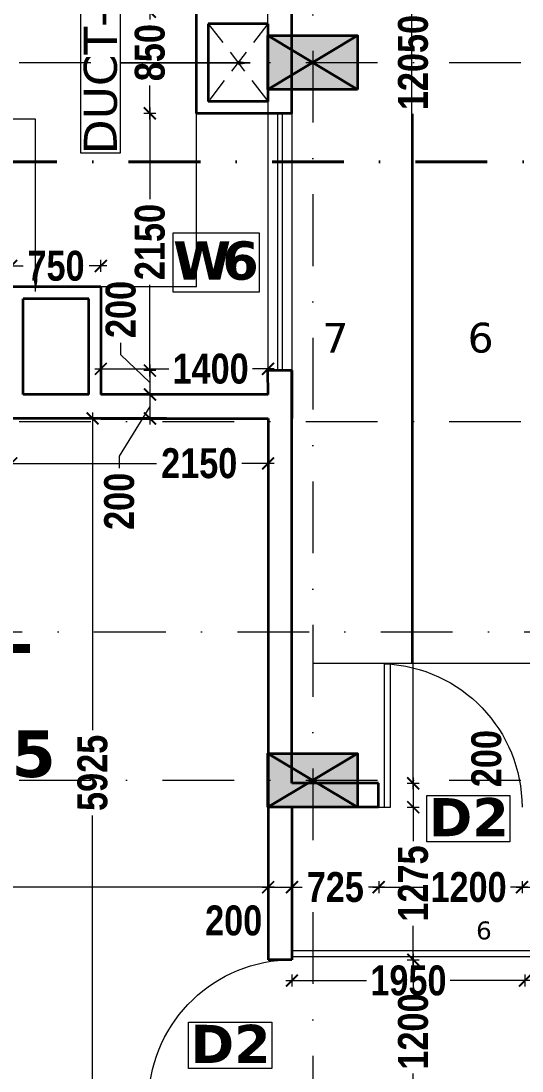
# Model space of a CAD drawing. Header units: millimetres. Extents: x -3092155 to 4513934, y -12317808 to 1850003.
# Drawn here: x -440957 to -436764, y -5699631 to -5690854 of the extents above; entities that cross this region are included whole.
import ezdxf

# ---------------------------------------------------------------- set-up
doc = ezdxf.new("R2010")
doc.units = ezdxf.units.MM
doc.header["$LTSCALE"] = 2
doc.header["$MEASUREMENT"] = 0
doc.header["$PDMODE"] = 34
doc.header["$PDSIZE"] = 500
for name, pattern in [('DASHDOT', [1, 0.5, -0.25, 0, -0.25]), ('DASHED2', [0.375, 0.25, -0.125]), ('HIDDEN', [0.375, 0.25, -0.125])]:
    doc.linetypes.add(name, pattern=pattern)
for name, color, linetype, lineweight, true_color in [('AEROW', 7, 'Continuous', 15, 0x0d0d0d), ('DOT', 7, 'DASHED2', 0, 0x89067c), ('duct text', 7, 'Continuous', 5, 0x30182a)]:
    doc.layers.add(name, color=color, linetype=linetype, lineweight=lineweight, true_color=true_color)
for name, color, linetype, lineweight in [('coloumn', 10, 'Continuous', 35), ('cornice', 12, 'Continuous', 25), ('D DIM', 250, 'Continuous', 9), ('D2', 10, 'Continuous', 5), ('DOOR', 27, 'Continuous', 5), ('DUCT', 37, 'Continuous', 35), ('glass', 5, 'Continuous', 15), ('GRID', 251, 'DASHDOT', 5), ('PROJ', 251, 'HIDDEN', 5), ('RAILING', 47, 'Continuous', 13), ('SILL', 74, 'Continuous', 9), ('Step', 251, 'Continuous', 9), ('TEXT', 7, 'Continuous', 13), ('W2', 162, 'Continuous', 5), ('W6', 162, 'Continuous', 5), ('WAll', 250, 'Continuous', 35)]:
    doc.layers.add(name, color=color, linetype=linetype, lineweight=lineweight)
doc.styles.add('door', font='arial.ttf', dxfattribs={"height": 70})
doc.styles.add('INNER DIM', font='ARIALNB.TTF', dxfattribs={"height": 250})
doc.styles.add('style2', font='verdana.ttf')
doc.dimstyles.new('DOOR', dxfattribs={"dimtxt": 100, "dimasz": 100, "dimexe": 25, "dimexo": 50, "dimgap": 25, "dimtad": 0, "dimtih": 1, "dimtoh": 1, "dimdec": 0, "dimzin": 3, "dimdsep": 46, "dimtxsty": 'door', "dimblk": 'OBLIQUE', "dimcen": 200, "dimclrd": 256, "dimclre": 256, "dimclrt": 256, "dimadec": 0, "dimazin": 0, "dimtfac": 1, "dimtdec": 0, "dimtofl": 0, "dimtmove": 2, "dimatfit": 3, "dimfxl": 300, "dimfxlon": 1, "dimfrac": 1, "dimtolj": 1, "dimtzin": 0, "dimlwd": -1, "dimlwe": -1, "dimarcsym": 0})
doc.dimstyles.new('external final', dxfattribs={"dimscale": 0, "dimtxt": 250, "dimasz": 100, "dimexe": 50, "dimexo": 50, "dimgap": 50, "dimtad": 0, "dimdec": 0, "dimzin": 0, "dimdsep": 46, "dimtxsty": 'INNER DIM', "dimblk": 'ARCHTICK', "dimcen": 100, "dimdle": 50, "dimclrd": 256, "dimclre": 256, "dimclrt": 256, "dimadec": 0, "dimazin": 0, "dimtfac": 1, "dimtdec": 0, "dimtix": 1, "dimtmove": 1, "dimatfit": 3, "dimfxl": 50, "dimfxlon": 1, "dimtolj": 1, "dimtzin": 0, "dimlwd": -1, "dimlwe": -1, "dimarcsym": 1})
doc.dimstyles.new('INNER DIM', dxfattribs={"dimscale": 0, "dimtxt": 250, "dimasz": 100, "dimexe": 50, "dimexo": 50, "dimgap": 50, "dimtad": 0, "dimdec": 0, "dimzin": 0, "dimdsep": 46, "dimtxsty": 'INNER DIM', "dimblk": 'ARCHTICK', "dimcen": 100, "dimdle": 50, "dimclrd": 256, "dimclre": 256, "dimclrt": 256, "dimadec": 0, "dimazin": 0, "dimtfac": 1, "dimtdec": 0, "dimtix": 1, "dimtmove": 2, "dimatfit": 3, "dimfxl": 50, "dimfxlon": 1, "dimtolj": 1, "dimtzin": 0, "dimlwd": -1, "dimlwe": -1, "dimarcsym": 1})

# ---------------------------------------------------------------- blocks, each defined once
blk = doc.blocks.new('A$C378B1DF0')
at = {"layer": 'DOOR', "ltscale": 0.1}
for p, q in [((1100, 0), (1100, 1195.8)), ((1150, 0), (1150, 1199)), ((1200, 0), (1100, 0))]:
    blk.add_line(p, q, dxfattribs=at)
blk.add_arc((1200, 0), 1200, 92.38802, 180, dxfattribs=at)
blk = doc.blocks.new('_ArchTick')
at = {"color": 0, "linetype": 'ByBlock', "const_width": 0.15}
blk.add_lwpolyline([(-0.5, -0.5), (0.5, 0.5)], dxfattribs=at)
blk = doc.blocks.new('*D143')
at = {"layer": 'D DIM', "ltscale": 100, "transparency": 16777216}
for p, q in [((-439877.5, -5691576.2), (-439877.5, -5692343.3)), ((-439827.5, -5691626.2), (-439927.5, -5691626.2)), ((-439877.5, -5693826.2), (-439877.5, -5693059.2)), ((-439827.5, -5693776.2), (-439927.5, -5693776.2))]:
    blk.add_line(p, q, dxfattribs=at)
at = {"layer": 'Defpoints', "color": 0, "lineweight": 50, "ltscale": 100, "transparency": 16777216}
for p in [(-439488.5, -5691626.2), (-439877.5, -5693776.2), (-439488.9, -5693776.2)]:
    blk.add_point(p, dxfattribs=at)
at = {"layer": 'D DIM', "ltscale": 100, "transparency": 16777216, "xscale": 100, "yscale": 100, "zscale": 100}
for p, rotation in [((-439877.5, -5691626.2), 90), ((-439877.5, -5693776.2), 270)]:
    blk.add_blockref('_ArchTick', p, dxfattribs=dict(at, rotation=rotation))
at = {"layer": 'D DIM', "ltscale": 100, "transparency": 16777216, "insert": (-439877.5, -5692701.2), "char_height": 250, "attachment_point": 5, "rotation": 90, "style": 'INNER DIM'}
blk.add_mtext('\\A1;2150', dxfattribs=at)
blk = doc.blocks.new('*D144')
at = {"layer": 'D DIM', "ltscale": 100, "transparency": 16777216}
for p, q in [((-440121.4, -5693643.5), (-440121.4, -5693543.5)), ((-439877.5, -5693876.2), (-440121.4, -5693643.5)), ((-439827.5, -5693776.2), (-439927.5, -5693776.2)), ((-439877.5, -5693726.2), (-439877.5, -5694026.2)), ((-439827.5, -5693976.2), (-439927.5, -5693976.2))]:
    blk.add_line(p, q, dxfattribs=at)
at = {"layer": 'Defpoints', "color": 0, "lineweight": 50, "ltscale": 100, "transparency": 16777216}
for p in [(-439488.9, -5693776.2), (-439877.5, -5693976.2), (-439488.5, -5693976.2)]:
    blk.add_point(p, dxfattribs=at)
at = {"layer": 'D DIM', "ltscale": 100, "transparency": 16777216, "xscale": 100, "yscale": 100, "zscale": 100}
for p, rotation in [((-439877.5, -5693776.2), 90), ((-439877.5, -5693976.2), 270)]:
    blk.add_blockref('_ArchTick', p, dxfattribs=dict(at, rotation=rotation))
at = {"layer": 'D DIM', "ltscale": 100, "transparency": 16777216, "insert": (-440121.4, -5693265.2), "char_height": 250, "attachment_point": 5, "rotation": 90, "style": 'INNER DIM'}
blk.add_mtext('\\A1;200', dxfattribs=at)
blk = doc.blocks.new('*D690')
at = {"layer": 'D DIM', "ltscale": 100, "transparency": 16777216}
for p, q in [((-446239.7, -5698094.7), (-442878.5, -5698094.7)), ((-446189.7, -5698044.7), (-446189.7, -5698144.7)), ((-438838.9, -5698094.7), (-442200.1, -5698094.7)), ((-438888.9, -5698044.7), (-438888.9, -5698144.7))]:
    blk.add_line(p, q, dxfattribs=at)
at = {"layer": 'Defpoints', "color": 0, "lineweight": 50, "ltscale": 100, "transparency": 16777216}
for p in [(-446189.7, -5697901.2), (-438888.9, -5697848.2), (-438888.9, -5698094.7)]:
    blk.add_point(p, dxfattribs=at)
at = {"layer": 'D DIM', "ltscale": 100, "transparency": 16777216, "xscale": 100, "yscale": 100, "zscale": 100, "rotation": 180}
blk.add_blockref('_ArchTick', (-446189.7, -5698094.7), dxfattribs=at)
at = {"layer": 'D DIM', "ltscale": 100, "transparency": 16777216, "xscale": 100, "yscale": 100, "zscale": 100}
blk.add_blockref('_ArchTick', (-438888.9, -5698094.7), dxfattribs=at)
at = {"layer": 'D DIM', "ltscale": 100, "transparency": 16777216, "insert": (-442539.3, -5698094.7), "char_height": 250, "attachment_point": 5, "style": 'INNER DIM'}
blk.add_mtext('\\A1;7301', dxfattribs=at)
blk = doc.blocks.new('*D222')
at = {"layer": 'D DIM', "ltscale": 100, "transparency": 16777216}
for p, q in [((-438938.9, -5698094.7), (-438638.9, -5698094.7)), ((-438888.9, -5698044.7), (-438888.9, -5698144.7)), ((-438688.9, -5698044.7), (-438688.9, -5698144.7))]:
    blk.add_line(p, q, dxfattribs=at)
at = {"layer": 'Defpoints', "color": 0, "lineweight": 50, "ltscale": 100, "transparency": 16777216}
for p in [(-438888.9, -5697848.2), (-438688.9, -5697848.2), (-438688.9, -5698094.7)]:
    blk.add_point(p, dxfattribs=at)
at = {"layer": 'D DIM', "ltscale": 100, "transparency": 16777216, "xscale": 100, "yscale": 100, "zscale": 100, "rotation": 180}
blk.add_blockref('_ArchTick', (-438888.9, -5698094.7), dxfattribs=at)
at = {"layer": 'D DIM', "ltscale": 100, "transparency": 16777216, "xscale": 100, "yscale": 100, "zscale": 100}
blk.add_blockref('_ArchTick', (-438688.9, -5698094.7), dxfattribs=at)
at = {"layer": 'D DIM', "ltscale": 100, "transparency": 16777216, "insert": (-439176.7, -5698373.9), "char_height": 250, "attachment_point": 5, "style": 'INNER DIM'}
blk.add_mtext('\\A1;200', dxfattribs=at)
blk = doc.blocks.new('*D223')
at = {"layer": 'D DIM', "ltscale": 100, "transparency": 16777216}
for p, q in [((-438738.9, -5698094.7), (-438604.7, -5698094.7)), ((-438688.9, -5698044.7), (-438688.9, -5698144.7)), ((-437913.4, -5698094.7), (-438047.6, -5698094.7)), ((-437963.4, -5698044.7), (-437963.4, -5698144.7))]:
    blk.add_line(p, q, dxfattribs=at)
at = {"layer": 'Defpoints', "color": 0, "lineweight": 50, "ltscale": 100, "transparency": 16777216}
for p in [(-437963.4, -5697426.2), (-438688.9, -5697848.2), (-437963.4, -5698094.7)]:
    blk.add_point(p, dxfattribs=at)
at = {"layer": 'D DIM', "ltscale": 100, "transparency": 16777216, "xscale": 100, "yscale": 100, "zscale": 100, "rotation": 180}
blk.add_blockref('_ArchTick', (-438688.9, -5698094.7), dxfattribs=at)
at = {"layer": 'D DIM', "ltscale": 100, "transparency": 16777216, "xscale": 100, "yscale": 100, "zscale": 100}
blk.add_blockref('_ArchTick', (-437963.4, -5698094.7), dxfattribs=at)
at = {"layer": 'D DIM', "ltscale": 100, "transparency": 16777216, "insert": (-438326.1, -5698094.7), "char_height": 250, "attachment_point": 5, "style": 'INNER DIM'}
blk.add_mtext('\\A1;725', dxfattribs=at)
blk = doc.blocks.new('*D691')
at = {"layer": 'D DIM', "ltscale": 100, "transparency": 16777216}
for p, q in [((-438013.4, -5698094.7), (-437561.4, -5698094.7)), ((-437963.4, -5698044.7), (-437963.4, -5698144.7)), ((-436713.8, -5698094.7), (-436861, -5698094.7)), ((-436763.8, -5698044.7), (-436763.8, -5698144.7))]:
    blk.add_line(p, q, dxfattribs=at)
at = {"layer": 'Defpoints', "color": 0, "lineweight": 50, "ltscale": 100, "transparency": 16777216}
for p in [(-436763.8, -5697226.2), (-437963.4, -5697426.2), (-436763.8, -5698094.7)]:
    blk.add_point(p, dxfattribs=at)
at = {"layer": 'D DIM', "ltscale": 100, "transparency": 16777216, "xscale": 100, "yscale": 100, "zscale": 100, "rotation": 180}
blk.add_blockref('_ArchTick', (-437963.4, -5698094.7), dxfattribs=at)
at = {"layer": 'D DIM', "ltscale": 100, "transparency": 16777216, "xscale": 100, "yscale": 100, "zscale": 100}
blk.add_blockref('_ArchTick', (-436763.8, -5698094.7), dxfattribs=at)
at = {"layer": 'D DIM', "ltscale": 100, "transparency": 16777216, "insert": (-437211.2, -5698094.7), "char_height": 250, "attachment_point": 5, "style": 'INNER DIM'}
blk.add_mtext('\\A1;1200', dxfattribs=at)
blk = doc.blocks.new('*D692')
at = {"layer": 'D DIM', "ltscale": 100, "transparency": 16777216}
for p, q in [((-436813.8, -5698094.7), (-431600.5, -5698094.7)), ((-436763.8, -5698044.7), (-436763.8, -5698144.7)), ((-425520.1, -5698094.7), (-430733.4, -5698094.7)), ((-425570.1, -5698044.7), (-425570.1, -5698144.7))]:
    blk.add_line(p, q, dxfattribs=at)
at = {"layer": 'Defpoints', "color": 0, "lineweight": 50, "ltscale": 100, "transparency": 16777216}
for p in [(-436763.8, -5697226.2), (-425570.1, -5697426.2), (-425570.1, -5698094.7)]:
    blk.add_point(p, dxfattribs=at)
at = {"layer": 'D DIM', "ltscale": 100, "transparency": 16777216, "xscale": 100, "yscale": 100, "zscale": 100, "rotation": 180}
blk.add_blockref('_ArchTick', (-436763.8, -5698094.7), dxfattribs=at)
at = {"layer": 'D DIM', "ltscale": 100, "transparency": 16777216, "xscale": 100, "yscale": 100, "zscale": 100}
blk.add_blockref('_ArchTick', (-425570.1, -5698094.7), dxfattribs=at)
at = {"layer": 'D DIM', "ltscale": 100, "transparency": 16777216, "insert": (-431167, -5698094.7), "char_height": 250, "attachment_point": 5, "style": 'INNER DIM'}
blk.add_mtext('\\A1;11194', dxfattribs=at)
blk = doc.blocks.new('*D730')
at = {"layer": 'D DIM', "ltscale": 100, "transparency": 16777216}
for p, q in [((-438689.1, 360.6), (-438689.1, 460.6)), ((998.8, 360.6), (998.8, 460.6)), ((1048.8, 410.6), (-438739.1, 410.6))]:
    blk.add_line(p, q, dxfattribs=at)
at = {"layer": 'Defpoints', "color": 0, "lineweight": 50, "ltscale": 100, "transparency": 16777216}
for p in [(-438689.1, 410.6), (998.8, 0), (-438689.1, -5723126.2)]:
    blk.add_point(p, dxfattribs=at)
at = {"layer": 'D DIM', "ltscale": 100, "transparency": 16777216, "xscale": 100, "yscale": 100, "zscale": 100, "rotation": 180}
blk.add_blockref('_ArchTick', (-438689.1, 410.6), dxfattribs=at)
at = {"layer": 'D DIM', "ltscale": 100, "transparency": 16777216, "xscale": 100, "yscale": 100, "zscale": 100}
blk.add_blockref('_ArchTick', (998.8, 410.6), dxfattribs=at)
at = {"layer": 'D DIM', "ltscale": 100, "transparency": 16777216, "insert": (1326.5, 835.2), "char_height": 250, "attachment_point": 5, "style": 'INNER DIM'}
blk.add_mtext('\\A1;439688', dxfattribs=at)
blk = doc.blocks.new('*D748')
at = {"layer": 'D DIM', "ltscale": 100, "transparency": 16777216}
for p, q in [((-437724.8, -5685176.2), (-437624.8, -5685176.2)), ((-437674.8, -5685126.2), (-437674.8, -5690771.4)), ((-437674.8, -5697276.2), (-437674.8, -5691631.1)), ((-437724.8, -5697226.2), (-437624.8, -5697226.2))]:
    blk.add_line(p, q, dxfattribs=at)
at = {"layer": 'Defpoints', "color": 0, "lineweight": 50, "ltscale": 100, "transparency": 16777216}
for p in [(-438139.3, -5685176.2), (-437963.8, -5697226.2), (-437674.8, -5697226.2)]:
    blk.add_point(p, dxfattribs=at)
at = {"layer": 'D DIM', "ltscale": 100, "transparency": 16777216, "xscale": 100, "yscale": 100, "zscale": 100}
for p, rotation in [((-437674.8, -5685176.2), 90), ((-437674.8, -5697226.2), 270)]:
    blk.add_blockref('_ArchTick', p, dxfattribs=dict(at, rotation=rotation))
at = {"layer": 'D DIM', "ltscale": 100, "transparency": 16777216, "insert": (-437674.8, -5691201.2), "char_height": 250, "attachment_point": 5, "rotation": 90, "style": 'INNER DIM'}
blk.add_mtext('\\A1;12050', dxfattribs=at)
blk = doc.blocks.new('*D749')
at = {"layer": 'D DIM', "ltscale": 100, "transparency": 16777216}
for p, q in [((-437674.4, -5697176.2), (-437674.4, -5697476.2)), ((-437724.4, -5697226.2), (-437624.4, -5697226.2)), ((-437724.4, -5697426.2), (-437624.4, -5697426.2))]:
    blk.add_line(p, q, dxfattribs=at)
at = {"layer": 'Defpoints', "color": 0, "lineweight": 50, "ltscale": 100, "transparency": 16777216}
for p in [(-437963.8, -5697226.2), (-437963.4, -5697426.2), (-437674.4, -5697426.2)]:
    blk.add_point(p, dxfattribs=at)
at = {"layer": 'D DIM', "ltscale": 100, "transparency": 16777216, "xscale": 100, "yscale": 100, "zscale": 100}
for p, rotation in [((-437674.4, -5697226.2), 90), ((-437674.4, -5697426.2), 270)]:
    blk.add_blockref('_ArchTick', p, dxfattribs=dict(at, rotation=rotation))
at = {"layer": 'D DIM', "ltscale": 100, "transparency": 16777216, "insert": (-437061.5, -5697019.7), "char_height": 250, "attachment_point": 5, "rotation": 90, "style": 'INNER DIM'}
blk.add_mtext('\\A1;200', dxfattribs=at)
blk = doc.blocks.new('*D280')
at = {"layer": 'D DIM', "ltscale": 100, "transparency": 16777216}
for p, q in [((-437674.4, -5697376.2), (-437674.4, -5697710.9)), ((-437724.4, -5697426.2), (-437624.4, -5697426.2)), ((-437674.4, -5698751.2), (-437674.4, -5698416.6)), ((-437724.4, -5698701.2), (-437624.4, -5698701.2))]:
    blk.add_line(p, q, dxfattribs=at)
at = {"layer": 'Defpoints', "color": 0, "lineweight": 50, "ltscale": 100, "transparency": 16777216}
for p in [(-437963.4, -5697426.2), (-438688.9, -5698701.2), (-437674.4, -5698701.2)]:
    blk.add_point(p, dxfattribs=at)
at = {"layer": 'D DIM', "ltscale": 100, "transparency": 16777216, "xscale": 100, "yscale": 100, "zscale": 100}
for p, rotation in [((-437674.4, -5697426.2), 90), ((-437674.4, -5698701.2), 270)]:
    blk.add_blockref('_ArchTick', p, dxfattribs=dict(at, rotation=rotation))
at = {"layer": 'D DIM', "ltscale": 100, "transparency": 16777216, "insert": (-437674.4, -5698063.7), "char_height": 250, "attachment_point": 5, "rotation": 90, "style": 'INNER DIM'}
blk.add_mtext('\\A1;1275', dxfattribs=at)
blk = doc.blocks.new('*D281')
at = {"layer": 'D DIM', "ltscale": 100, "transparency": 16777216}
for p, q in [((-437724.4, -5698701.2), (-437624.4, -5698701.2)), ((-437674.4, -5698651.2), (-437674.4, -5698951)), ((-437674.4, -5699951.2), (-437674.4, -5699651.5)), ((-437724.4, -5699901.2), (-437624.4, -5699901.2))]:
    blk.add_line(p, q, dxfattribs=at)
at = {"layer": 'Defpoints', "color": 0, "lineweight": 50, "ltscale": 100, "transparency": 16777216}
for p in [(-438688.9, -5698701.2), (-438688.9, -5699901.2), (-437674.4, -5699901.2)]:
    blk.add_point(p, dxfattribs=at)
at = {"layer": 'D DIM', "ltscale": 100, "transparency": 16777216, "xscale": 100, "yscale": 100, "zscale": 100}
for p, rotation in [((-437674.4, -5698701.2), 90), ((-437674.4, -5699901.2), 270)]:
    blk.add_blockref('_ArchTick', p, dxfattribs=dict(at, rotation=rotation))
at = {"layer": 'D DIM', "ltscale": 100, "transparency": 16777216, "insert": (-437674.4, -5699301.2), "char_height": 250, "attachment_point": 5, "rotation": 90, "style": 'INNER DIM'}
blk.add_mtext('\\A1;1200', dxfattribs=at)
blk = doc.blocks.new('*D840')
at = {"layer": 'D DIM', "ltscale": 100, "transparency": 16777216}
for p, q in [((-439877.9, -5690726.2), (-439877.9, -5690842.3)), ((-439827.9, -5690776.2), (-439927.9, -5690776.2)), ((-439877.9, -5691676.2), (-439877.9, -5691394.4)), ((-439827.9, -5691626.2), (-439927.9, -5691626.2))]:
    blk.add_line(p, q, dxfattribs=at)
at = {"layer": 'Defpoints', "color": 0, "lineweight": 50, "ltscale": 100, "transparency": 16777216}
for p in [(-439489.7, -5690776.2), (-439877.9, -5691626.2), (-439489.7, -5691626.2)]:
    blk.add_point(p, dxfattribs=at)
at = {"layer": 'D DIM', "ltscale": 100, "transparency": 16777216, "xscale": 100, "yscale": 100, "zscale": 100}
for p, rotation in [((-439877.9, -5690776.2), 90), ((-439877.9, -5691626.2), 270)]:
    blk.add_blockref('_ArchTick', p, dxfattribs=dict(at, rotation=rotation))
at = {"layer": 'D DIM', "ltscale": 100, "transparency": 16777216, "insert": (-439877.9, -5691118.3), "char_height": 250, "attachment_point": 5, "rotation": 90, "style": 'INNER DIM'}
blk.add_mtext('\\A1;850', dxfattribs=at)
blk = doc.blocks.new('*D476')
at = {"layer": 'D DIM', "ltscale": 100, "transparency": 16777216}
for p, q in [((-438739.3, -5698875.4), (-438064.5, -5698875.4)), ((-438689.3, -5698825.4), (-438689.3, -5698925.4)), ((-436689.3, -5698875.4), (-437364.1, -5698875.4)), ((-436739.3, -5698825.4), (-436739.3, -5698925.4))]:
    blk.add_line(p, q, dxfattribs=at)
at = {"layer": 'Defpoints', "color": 0, "lineweight": 50, "ltscale": 100, "transparency": 16777216}
for p in [(-438689.3, -5698626.2), (-436739.3, -5698626.2), (-436739.3, -5698875.4)]:
    blk.add_point(p, dxfattribs=at)
at = {"layer": 'D DIM', "ltscale": 100, "transparency": 16777216, "xscale": 100, "yscale": 100, "zscale": 100, "rotation": 180}
blk.add_blockref('_ArchTick', (-438689.3, -5698875.4), dxfattribs=at)
at = {"layer": 'D DIM', "ltscale": 100, "transparency": 16777216, "xscale": 100, "yscale": 100, "zscale": 100}
blk.add_blockref('_ArchTick', (-436739.3, -5698875.4), dxfattribs=at)
at = {"layer": 'D DIM', "ltscale": 100, "transparency": 16777216, "insert": (-437714.3, -5698875.4), "char_height": 250, "attachment_point": 5, "style": 'INNER DIM'}
blk.add_mtext('\\A1;1950', dxfattribs=at)
blk = doc.blocks.new('*D571')
at = {"layer": 'D DIM', "ltscale": 100, "transparency": 16777216}
for p, q in [((-440357.5, -5694126.2), (-440357.5, -5696780.9)), ((-440307.5, -5694176.2), (-440407.5, -5694176.2)), ((-440357.5, -5700151.2), (-440357.5, -5697496.5)), ((-440307.5, -5700101.2), (-440407.5, -5700101.2))]:
    blk.add_line(p, q, dxfattribs=at)
at = {"layer": 'Defpoints', "color": 0, "lineweight": 50, "ltscale": 100, "transparency": 16777216}
for p in [(-440357.5, -5694176.2), (-438889.3, -5694176.2), (-438888.9, -5700101.2)]:
    blk.add_point(p, dxfattribs=at)
at = {"layer": 'D DIM', "ltscale": 100, "transparency": 16777216, "xscale": 100, "yscale": 100, "zscale": 100}
for p, rotation in [((-440357.5, -5694176.2), 90), ((-440357.5, -5700101.2), 270)]:
    blk.add_blockref('_ArchTick', p, dxfattribs=dict(at, rotation=rotation))
at = {"layer": 'D DIM', "ltscale": 100, "transparency": 16777216, "insert": (-440357.5, -5697138.7), "char_height": 250, "attachment_point": 5, "rotation": 90, "style": 'INNER DIM'}
blk.add_mtext('\\A1;5925', dxfattribs=at)
blk = doc.blocks.new('*D592')
at = {"layer": 'D DIM', "ltscale": 100, "transparency": 16777216}
for p, q in [((-439827.5, -5693976.2), (-439927.5, -5693976.2)), ((-439877.5, -5693926.2), (-439877.5, -5694226.2)), ((-439877.5, -5694076.2), (-440133.8, -5694490.9)), ((-439827.5, -5694176.2), (-439927.5, -5694176.2)), ((-440133.8, -5694490.9), (-440133.8, -5694590.9))]:
    blk.add_line(p, q, dxfattribs=at)
at = {"layer": 'Defpoints', "color": 0, "lineweight": 50, "ltscale": 100, "transparency": 16777216}
for p in [(-439411.5, -5693976.2), (-439877.5, -5694176.2), (-439411.5, -5694176.2)]:
    blk.add_point(p, dxfattribs=at)
at = {"layer": 'D DIM', "ltscale": 100, "transparency": 16777216, "xscale": 100, "yscale": 100, "zscale": 100}
for p, rotation in [((-439877.5, -5693976.2), 90), ((-439877.5, -5694176.2), 270)]:
    blk.add_blockref('_ArchTick', p, dxfattribs=dict(at, rotation=rotation))
at = {"layer": 'D DIM', "ltscale": 100, "transparency": 16777216, "insert": (-440133.8, -5694869.3), "char_height": 250, "attachment_point": 5, "rotation": 90, "style": 'INNER DIM'}
blk.add_mtext('\\A1;200', dxfattribs=at)
blk = doc.blocks.new('*D593')
at = {"layer": 'D DIM', "ltscale": 100, "transparency": 16777216}
for p, q in [((-440288.4, -5693761.4), (-440288.4, -5693711.4)), ((-438888.9, -5693761.4), (-438888.9, -5693711.4)), ((-440338.4, -5693761.4), (-439720, -5693761.4)), ((-438838.9, -5693761.4), (-439019.6, -5693761.4))]:
    blk.add_line(p, q, dxfattribs=at)
at = {"layer": 'Defpoints', "color": 0, "lineweight": 50, "ltscale": 100, "transparency": 16777216}
for p in [(-440288.4, -5693761.4), (-440288.4, -5693776.2), (-438888.9, -5693776.2)]:
    blk.add_point(p, dxfattribs=at)
at = {"layer": 'D DIM', "ltscale": 100, "transparency": 16777216, "xscale": 100, "yscale": 100, "zscale": 100, "rotation": 180}
blk.add_blockref('_ArchTick', (-440288.4, -5693761.4), dxfattribs=at)
at = {"layer": 'D DIM', "ltscale": 100, "transparency": 16777216, "xscale": 100, "yscale": 100, "zscale": 100}
blk.add_blockref('_ArchTick', (-438888.9, -5693761.4), dxfattribs=at)
at = {"layer": 'D DIM', "ltscale": 100, "transparency": 16777216, "insert": (-439369.8, -5693761.4), "char_height": 250, "attachment_point": 5, "style": 'INNER DIM'}
blk.add_mtext('\\A1;1400', dxfattribs=at)
blk = doc.blocks.new('*D594')
at = {"layer": 'D DIM', "ltscale": 100, "transparency": 16777216}
for p, q in [((-441088.4, -5692901.5), (-440939.3, -5692901.5)), ((-441038.4, -5692951.5), (-441038.4, -5692851.5)), ((-440238.4, -5692901.5), (-440387.5, -5692901.5)), ((-440288.4, -5692951.5), (-440288.4, -5692851.5))]:
    blk.add_line(p, q, dxfattribs=at)
at = {"layer": 'Defpoints', "color": 0, "lineweight": 50, "ltscale": 100, "transparency": 16777216}
for p in [(-441038.4, -5692901.5), (-441038.4, -5693376.2), (-440288.4, -5693376.2)]:
    blk.add_point(p, dxfattribs=at)
at = {"layer": 'D DIM', "ltscale": 100, "transparency": 16777216, "xscale": 100, "yscale": 100, "zscale": 100, "rotation": 180}
blk.add_blockref('_ArchTick', (-441038.4, -5692901.5), dxfattribs=at)
at = {"layer": 'D DIM', "ltscale": 100, "transparency": 16777216, "xscale": 100, "yscale": 100, "zscale": 100}
blk.add_blockref('_ArchTick', (-440288.4, -5692901.5), dxfattribs=at)
at = {"layer": 'D DIM', "ltscale": 100, "transparency": 16777216, "insert": (-440663.4, -5692901.5), "char_height": 250, "attachment_point": 5, "style": 'INNER DIM'}
blk.add_mtext('\\A1;750', dxfattribs=at)
blk = doc.blocks.new('*D599')
at = {"layer": 'D DIM', "ltscale": 100, "transparency": 16777216}
for p, q in [((-441038.4, -5694501.9), (-441038.4, -5694601.9)), ((-438888.9, -5694501.9), (-438888.9, -5694601.9)), ((-441088.4, -5694551.9), (-439823.3, -5694551.9)), ((-438838.9, -5694551.9), (-439107.3, -5694551.9))]:
    blk.add_line(p, q, dxfattribs=at)
at = {"layer": 'Defpoints', "color": 0, "lineweight": 50, "ltscale": 100, "transparency": 16777216}
for p in [(-441038.4, -5694176.2), (-438888.9, -5694176.2), (-438888.9, -5694551.9)]:
    blk.add_point(p, dxfattribs=at)
at = {"layer": 'D DIM', "ltscale": 100, "transparency": 16777216, "xscale": 100, "yscale": 100, "zscale": 100, "rotation": 180}
blk.add_blockref('_ArchTick', (-441038.4, -5694551.9), dxfattribs=at)
at = {"layer": 'D DIM', "ltscale": 100, "transparency": 16777216, "xscale": 100, "yscale": 100, "zscale": 100}
blk.add_blockref('_ArchTick', (-438888.9, -5694551.9), dxfattribs=at)
at = {"layer": 'D DIM', "ltscale": 100, "transparency": 16777216, "insert": (-439465.3, -5694551.9), "char_height": 250, "attachment_point": 5, "style": 'INNER DIM'}
blk.add_mtext('\\A1;2150', dxfattribs=at)
blk = doc.blocks.new('F.F')
at = {"layer": 'coloumn', "ltscale": 100}
for points in [[(-210760.3, -5844756.2), (-210760.3, -5844306.2), (-211510.3, -5844306.2), (-211510.3, -5844756.2)], [(-210760.3, -5850756.2), (-210760.3, -5850306.2), (-211510.3, -5850306.2), (-211510.3, -5850756.2)]]:
    blk.add_hatch(color=256, dxfattribs=at).paths.add_polyline_path(points)
for p, q in [((-211510.3, -5844756.2), (-211510.3, -5844306.2)), ((-211510.3, -5844306.2), (-210760.3, -5844306.2)), ((-210760.3, -5844306.2), (-210760.3, -5844756.2)), ((-210760.3, -5844756.2), (-211510.3, -5844756.2)), ((-211510.3, -5850756.2), (-211510.3, -5850306.2)), ((-211510.3, -5850306.2), (-210760.3, -5850306.2)), ((-210760.3, -5850306.2), (-210760.3, -5850756.2)), ((-210760.3, -5850756.2), (-211510.3, -5850756.2))]:
    blk.add_line(p, q, dxfattribs=at)
for points in [[(-210760.3, -5844756.2), (-211510.3, -5844306.2), (-210760.3, -5844306.2), (-211510.3, -5844756.2)], [(-210760.3, -5850756.2), (-211510.3, -5850306.2), (-210760.3, -5850306.2), (-211510.3, -5850756.2)]]:
    blk.add_lwpolyline(points, dxfattribs=at)
blk = doc.blocks.new('GHYJHJH')
at = {"layer": 'Step', "ltscale": 15000}
for p, q in [((-247804.3, -5650992.1), (-247804.3, -5662016.3)), ((-241804.3, -5662016.3), (-248629.3, -5662016.3))]:
    blk.add_line(p, q, dxfattribs=at)
blk = doc.blocks.new('_Oblique')
at = {"color": 0, "linetype": 'ByBlock', "lineweight": -2}
blk.add_line((-0.5, -0.5), (0.5, 0.5), dxfattribs=at)
blk = doc.blocks.new('uyujnjh')
at = {"layer": 'PROJ', "linetype": 'DASHDOT', "lineweight": 40, "ltscale": 600}
blk.add_line((-186042.2, -5846539.3), (-249741.2, -5846539.3), dxfattribs=at)
blk = doc.blocks.new('6yuj6kit')
at = {"layer": 'duct text', "ltscale": 0.1}
blk.add_lwpolyline([(-151782.1, -5620545.8), (-151782.1, -5619037.4), (-151453, -5619037.4), (-151453, -5620545.8)], close=True, dxfattribs=at)
at = {"layer": 'duct text', "ltscale": 0.1, "insert": (-151617.4, -5619790.2), "char_height": 276.639, "width": 1547.237, "attachment_point": 5, "rotation": 90, "style": 'style2'}
blk.add_mtext('\\pxt11;DUCT-M', dxfattribs=at)
at = {"layer": 'duct text', "ltscale": 0.1}
blk.add_leader([(-150366.8, -5619791.6), (-151453, -5619791.6), (-150366.8, -5619791.6)], dimstyle='DOOR', dxfattribs=at)
blk = doc.blocks.new('5HYHH')
at = {"layer": 'AEROW', "lineweight": 30, "ltscale": 100}
blk.add_leader([(-247812.3, -5686857.8), (-247813.9, -5685417.8), (-248749.5, -5685418.8)], dimstyle='external final', override={"dimscale": 1, "dimfxl": 50}, dxfattribs=at)

msp = doc.modelspace()

# ---------------------------------------------------------------- linework, layer by layer
at = {"layer": 'D2', "ltscale": 0.1}
for points in [[(-437561.2, -5697327), (-436865.4, -5697327), (-436865.4, -5697715.1), (-437561.2, -5697715.1)], [(-439554, -5699222.7), (-438858.2, -5699222.7), (-438858.2, -5699610.8), (-439554, -5699610.8)]]:
    msp.add_lwpolyline(points, close=True, dxfattribs=at)
at = {"layer": 'DOT', "ltscale": 400}
for p, q in [((-438889.7, -5690876.2), (-439389.7, -5691526.2)), ((-439389.7, -5690876.2), (-438889.7, -5691526.2))]:
    msp.add_line(p, q, dxfattribs=at)
at = {"layer": 'DUCT', "ltscale": 100}
for p, q in [((-439489.7, -5690776.2), (-439489.7, -5691626.2)), ((-438689.7, -5691626.2), (-438689.7, -5690776.2)), ((-439389.7, -5690876.2), (-439389.7, -5691526.2)), ((-438889.7, -5690876.2), (-439389.7, -5690876.2)), ((-438889.7, -5690876.2), (-438889.7, -5691526.2)), ((-438889.7, -5691526.2), (-439389.7, -5691526.2)), ((-438889.7, -5691626.2), (-439489.7, -5691626.2)), ((-438689.7, -5691626.2), (-438889.7, -5691626.2)), ((-440288.8, -5693076.2), (-441038.8, -5693076.2)), ((-440288.8, -5693076.2), (-440288.8, -5693976.2)), ((-440388.8, -5693176.2), (-440938.8, -5693176.2)), ((-440938.8, -5693976.2), (-440938.8, -5693176.2)), ((-440388.8, -5693976.2), (-440388.8, -5693176.2)), ((-438689.7, -5693776.2), (-438889.7, -5693776.2)), ((-438689.7, -5693776.2), (-438689.7, -5694176.2)), ((-440388.8, -5693976.2), (-440938.8, -5693976.2)), ((-440388.8, -5693976.2), (-440938.8, -5693976.2)), ((-438889.3, -5693976.2), (-440288.8, -5693976.2)), ((-439738.8, -5694176.2), (-441038.8, -5694176.2)), ((-440288.8, -5694176.2), (-438889.3, -5694176.2))]:
    msp.add_line(p, q, dxfattribs=at)
at = {"layer": 'glass', "ltscale": 100}
for p, q in [((-438809.7, -5691626.2), (-438809.7, -5693776.2)), ((-438769.7, -5691626.2), (-438769.7, -5693776.2))]:
    msp.add_line(p, q, dxfattribs=at)
at = {"layer": 'GRID', "color": 5, "ltscale": 600}
msp.add_line((-438514.7, -5657499.4), (-438514.7, -5742293.2), dxfattribs=at)
at = {"layer": 'GRID', "color": 6, "ltscale": 600}
for p, q in [((-460174.6, -5691201.2), (-367335.1, -5691201.2)), ((-460174.6, -5694201.2), (-367335.1, -5694201.2)), ((-461947.5, -5695958.6), (-365562.7, -5695958.6)), ((-460174.6, -5697201.2), (-367335.1, -5697201.2))]:
    msp.add_line(p, q, dxfattribs=at)
at = {"layer": 'RAILING', "ltscale": 100}
for p, q in [((-434513.8, -5698626.2), (-438689.3, -5698626.2)), ((-434513.8, -5698676.2), (-438689.3, -5698676.2))]:
    msp.add_line(p, q, dxfattribs=at)
at = {"layer": 'SILL', "ltscale": 100}
for p, q in [((-439489.3, -5693076.1), (-439489.3, -5688626.2)), ((-438889.7, -5690976.2), (-438889.7, -5688626.2)), ((-438689.7, -5690976.2), (-438689.7, -5688626.2)), ((-438889.7, -5691426.2), (-438889.7, -5693776.2)), ((-438689.7, -5691426.2), (-438689.7, -5693776.2)), ((-438889.7, -5691626.2), (-438889.7, -5693776.2)), ((-438689.7, -5691726.2), (-438689.7, -5693776.2)), ((-439489.3, -5693076.1), (-445638.9, -5693076.5))]:
    msp.add_line(p, q, dxfattribs=at)
at = {"layer": 'W2', "lineweight": 15, "ltscale": 0.1}
for p, q in [((-439684.5, -5692625.5), (-438963.9, -5692625.5)), ((-439684.5, -5693119.6), (-439684.5, -5692625.5)), ((-438963.9, -5692625.5), (-438963.9, -5693119.6)), ((-438963.9, -5693119.6), (-439684.5, -5693119.6))]:
    msp.add_line(p, q, dxfattribs=at)
at = {"layer": 'WAll', "ltscale": 100}
for p, q in [((-438889.3, -5693976.2), (-438889.7, -5693776.2)), ((-438689.3, -5697226.2), (-438689.3, -5693776.2)), ((-438889.3, -5694176.2), (-438889.3, -5698701.2)), ((-437963.8, -5697226.2), (-438689.3, -5697226.2)), ((-437963.8, -5697426.2), (-437963.8, -5697226.2)), ((-438689.3, -5697426.2), (-438689.3, -5698701.2)), ((-437963.8, -5697426.2), (-438689.3, -5697426.2)), ((-438689.3, -5698701.2), (-438889.3, -5698701.2))]:
    msp.add_line(p, q, dxfattribs=at)

# ---------------------------------------------------------------- block references
at = {"layer": 'coloumn'}
msp.add_blockref('F.F', (-227379.8, 153330), dxfattribs=at)
at = {"layer": 'cornice', "color": 3, "lineweight": 50}
for name, p in [('6yuj6kit', (-288672.7, -71412.7)), ('5HYHH', (-193021.7, -6257.5)), ('uyujnjh', (-198208.9, 154507))]:
    msp.add_blockref(name, p, dxfattribs=at)
at = {"layer": 'D DIM'}
msp.add_blockref('GHYJHJH', (-189885.4, -34209.1), dxfattribs=at)
at = {"layer": 'DOOR', "ltscale": 100, "xscale": -1}
msp.add_blockref('A$C378B1DF0', (-436763.8, -5697426.2), dxfattribs=at)
at = {"layer": 'DOOR', "ltscale": 100, "xscale": -1, "rotation": 90}
msp.add_blockref('A$C378B1DF0', (-438689.3, -5698701.2), dxfattribs=at)

# ---------------------------------------------------------------- texts
at = {"layer": 'D2', "ltscale": 0.1, "char_height": 320, "attachment_point": 5, "style": 'style2'}
for insert in [(-437209.5, -5697509.3), (-439202.3, -5699404.9)]:
    msp.add_mtext('\\pxt11;{\\fVerdana|b1|i0|c0|p34;D2}', dxfattribs=dict(at, insert=insert))
at = {"layer": 'TEXT', "ltscale": 0.1, "attachment_point": 5, "style": 'style2'}
for s, insert, char_height in [('7', (-438325.1, -5693503), 249.2), ('6', (-437110.4, -5693503), 249.2), ('{\\fVerdana|b1|i0|c0|p34;\\H1.1111x;TUTORIAL\\H0.9x; \\P\\H0.66667x;(25 STUDENT )\\H1.5x;\\P\\H1.1111x;7300X5925}', (-442355.6, -5696464.2), 350), ('6', (-437082.7, -5698457.4), 150)]:
    msp.add_mtext(s, dxfattribs=dict(at, insert=insert, char_height=char_height))
at = {"layer": 'W6', "ltscale": 100, "insert": (-439683.3, -5692696.1), "char_height": 320, "width": 715.003, "attachment_point": 1, "style": 'style2'}
msp.add_mtext('{\\fVerdana|b1|i0|c0|p34;\\T0.8;W6}', dxfattribs=at)

# ---------------------------------------------------------------- dimensions: what is measured, and where the dimension line sits
at = {"layer": 'D DIM', "ltscale": 100}
for base, p1, p2, picture, middle in [((-438689.1, 410.6), (998.8, 0), (-438689.1, -5723126.2), '*D730', (1326.5, 835.2)), ((-436763.8, -5698094.7), (-437963.4, -5697426.2), (-436763.8, -5697226.2), '*D691', (-437211.2, -5698094.7)), ((-438688.9, -5698094.7), (-438888.9, -5697848.2), (-438688.9, -5697848.2), '*D222', (-439176.7, -5698373.9))]:
    dim = msp.add_linear_dim(base=base, p1=p1, p2=p2, dimstyle='INNER DIM', override={"dimscale": 1}, dxfattribs=at)
    dim.commit()
    dim.dimension.update_dxf_attribs({"geometry": picture, "text_midpoint": middle, "dimtype": 160})
for base, p1, p2, angle, dimstyle, picture, middle in [((-437674.8, -5697226.2), (-438139.3, -5685176.2), (-437963.8, -5697226.2), 90, 'INNER DIM', '*D748', (-437674.8, -5691201.2)), ((-439877.5, -5693776.2), (-439488.5, -5691626.2), (-439488.9, -5693776.2), 90, 'INNER DIM', '*D143', (-439877.5, -5692701.2)), ((-441038.4, -5692901.5), (-440288.4, -5693376.2), (-441038.4, -5693376.2), 180, 'external final', '*D594', (-440663.4, -5692901.5)), ((-440357.5, -5694176.2), (-438888.9, -5700101.2), (-438889.3, -5694176.2), 90, 'external final', '*D571', (-440357.5, -5697138.7)), ((-437674.4, -5698701.2), (-437963.4, -5697426.2), (-438688.9, -5698701.2), 90, 'INNER DIM', '*D280', (-437674.4, -5698063.7)), ((-437674.4, -5699901.2), (-438688.9, -5698701.2), (-438688.9, -5699901.2), 90, 'INNER DIM', '*D281', (-437674.4, -5699301.2))]:
    dim = msp.add_linear_dim(base=base, p1=p1, p2=p2, angle=angle, dimstyle=dimstyle, override={"dimscale": 1}, dxfattribs=at)
    dim.commit()
    dim.dimension.update_dxf_attribs({"geometry": picture, "text_midpoint": middle})
for base, p1, p2, angle, dimstyle, override, picture, middle in [((-439877.9, -5691626.2), (-439489.7, -5690776.2), (-439489.7, -5691626.2), 90, 'INNER DIM', {"dimscale": 1}, '*D840', (-439877.9, -5691118.3)), ((-439877.5, -5693976.2), (-439488.9, -5693776.2), (-439488.5, -5693976.2), 90, 'external final', {"dimscale": 1}, '*D144', (-440121.4, -5693493.5)), ((-440288.3948, -5693761.4312), (-438888.8818, -5693776.2327), (-440288.3948, -5693776.2327), 180, 'external final', {"dimscale": 1}, '*D593', (-439369.7935, -5693761.4312)), ((-439877.5, -5694176.2), (-439411.5, -5693976.2), (-439411.5, -5694176.2), 270, 'external final', {"dimscale": 1, "dimtmove": 1}, '*D592', (-440133.8, -5694640.9)), ((-438888.8848, -5694551.9312), (-441038.3948, -5694176.2327), (-438888.8848, -5694176.2327), 180, 'external final', {"dimscale": 1}, '*D599', (-439465.2935, -5694551.9312)), ((-437674.4, -5697426.2), (-437963.8, -5697226.2), (-437963.4, -5697426.2), 90, 'INNER DIM', {"dimscale": 1}, '*D749', (-437061.5, -5697019.7))]:
    dim = msp.add_linear_dim(base=base, p1=p1, p2=p2, angle=angle, dimstyle=dimstyle, override=override, dxfattribs=at)
    dim.commit()
    dim.dimension.update_dxf_attribs({"geometry": picture, "text_midpoint": middle, "dimtype": 160})
for base, p1, p2, dimstyle, picture, middle in [((-425570.1, -5698094.7), (-436763.8, -5697226.2), (-425570.1, -5697426.2), 'INNER DIM', '*D692', (-431167, -5698094.7)), ((-437963.3948, -5698094.703), (-438688.8822, -5697848.1931), (-437963.3948, -5697426.2327), 'INNER DIM', '*D223', (-438326.1385, -5698094.703)), ((-438888.9, -5698094.7), (-446189.7, -5697901.2), (-438888.9, -5697848.2), 'INNER DIM', '*D690', (-442539.3, -5698094.7)), ((-436739.3, -5698875.4), (-438689.3, -5698626.2), (-436739.3, -5698626.2), 'external final', '*D476', (-437714.3, -5698875.4))]:
    dim = msp.add_linear_dim(base=base, p1=p1, p2=p2, dimstyle=dimstyle, override={"dimscale": 1}, dxfattribs=at)
    dim.commit()
    dim.dimension.update_dxf_attribs({"geometry": picture, "text_midpoint": middle})

doc.saveas('drawing.dxf')
